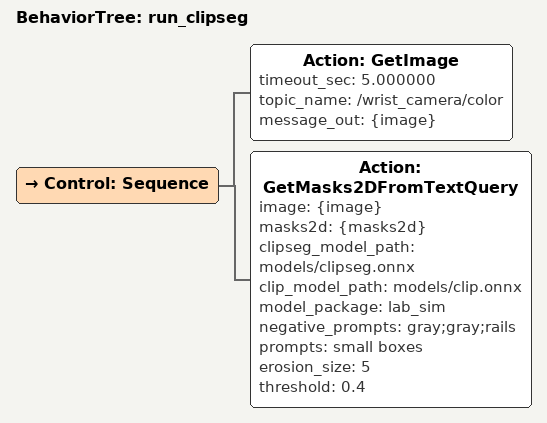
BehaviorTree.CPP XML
<?xml version='1.0' encoding='utf-8'?>
<root BTCPP_format="4" main_tree_to_execute="run_clipseg">
  <BehaviorTree ID="run_clipseg" _description="">
    <Control ID="Sequence">
      <Action ID="GetImage" timeout_sec="5.000000" topic_name="/wrist_camera/color" message_out="{image}"/>
      <Action ID="GetMasks2DFromTextQuery" image="{image}" masks2d="{masks2d}" clipseg_model_path="models/clipseg.onnx" clip_model_path="models/clip.onnx" model_package="lab_sim" negative_prompts="gray;gray;rails" prompts="small boxes" erosion_size="5" threshold="0.4"/>
    </Control>
  </BehaviorTree>
</root>
